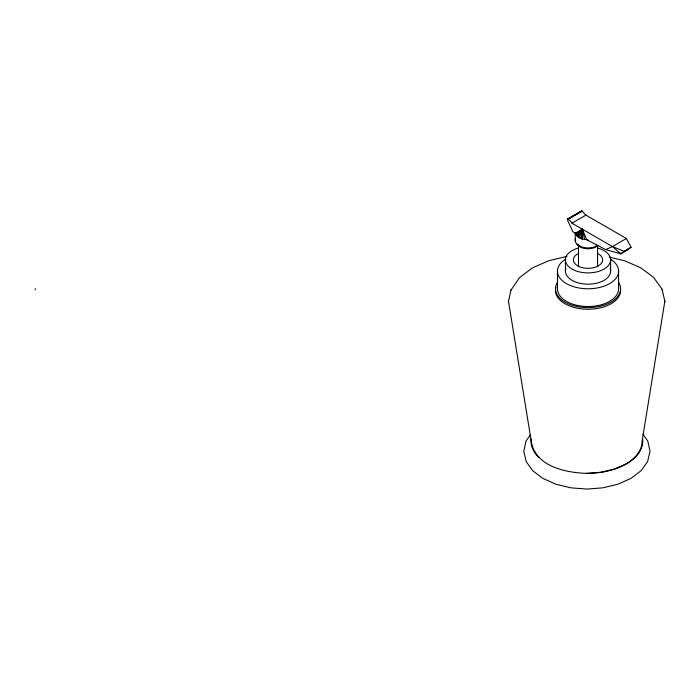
<?xml version="1.0" encoding="UTF-8"?>
<svg xmlns="http://www.w3.org/2000/svg" width="700" height="700" viewBox="0 0 700 700"><rect width="100%" height="100%" fill="white"/><g stroke="black" fill="none" stroke-linecap="round" stroke-linejoin="round"><path stroke-width="1.05" d="M508.48 301.192L531.274 441.35C535.08 466.226 565.451 472.789 586.67 473.34L586.906 473.375A55.877 32.261 0 0 0 642.661 439.014M588.026 239.864L581.621 238.875L582.347 229.18L575.374 233.214L573.142 231.91A2.345 1.356 60 0 1 571.988 229.644L567.761 220.701C565.95 216.624 571.751 221.751 571.988 223.204L612.439 246.557L624.111 251.3L631.094 247.266L626.395 238.507L585.935 215.145L581.945 210.998L567.403 219.126M580.694 238.464L582.347 229.18L575.645 234.377L578.961 237.703L581.621 238.875M511.017 290.054L519.435 277.725L532.438 267.899L548.616 260.767L566.965 256.375M508.349 301.752L511.14 289.511M578.961 237.703L582.347 229.18L586.731 239.767L605.727 249.611L620.821 253.811L631.094 247.266M577.631 236.696L582.347 229.18L584.71 239.619M530.233 435.024L526.041 441.035L523.801 451.36L526.225 461.633L532.735 470.724L542.929 478.441L556.028 484.278L571.051 487.856L586.906 489.064L602.761 487.856L617.785 484.278L630.884 478.441L641.077 470.724L647.587 461.633L650.011 451.36L647.771 441.035L642.95 434.149M576.923 236.162L582.347 229.18L582.566 239.102M35.324 288.689L35.227 289.791M576.529 235.62L582.347 229.18M619.194 252.875L620.821 253.811L624.111 251.3M623.262 252.28L629.108 248.579L627.34 249.926M581.516 210.963L581.254 211.794M567.306 219.319L581.718 210.936M567.989 219.048L581.945 210.998M568.225 219.196L582.173 211.146M571.988 223.204L585.935 215.145M578.961 245.752L579.88 245.227M605.727 249.611L612.439 246.557L626.395 238.507M586.67 473.34L601.003 472.246L614.364 469.052L625.835 463.969A55.396 31.981 0 0 0 642.058 441.35L664.851 301.192M609.42 257.11L625.012 260.864L640.894 267.899L653.529 277.366L661.964 289.004L664.983 301.752M596.181 245.227L597.1 245.752A12.828 7.403 0 0 1 581.621 246.934A12.828 7.403 0 0 1 575.645 238.604M538.694 457.345L538.519 457.24A55.877 32.261 0 0 1 531.151 439.014M612.439 246.557L620.821 253.811M575.645 234.377L575.207 232.461L575.207 240.52M662.191 289.511L662.314 290.054M618.59 271.127L618.59 288.846A30.564 17.649 0 0 1 588.026 306.495A30.564 17.649 0 0 1 557.462 288.846L557.462 271.127M610.636 259.849L610.636 271.127M597.564 245.35L597.564 266.831M578.489 244.274L578.489 266.831M565.425 259.849L565.425 271.127M620.585 290.456A32.55 18.795 0 0 1 585.471 309.19A32.55 18.795 0 0 1 555.879 287.516M618.625 282.424A32.55 18.795 0 0 1 588.026 307.641A32.55 18.795 0 0 1 557.436 282.424M597.59 248.019A22.601 13.046 0 0 1 605.762 267.942A22.601 13.046 0 0 1 570.299 267.942A22.601 13.046 0 0 1 578.471 248.019M598.386 253.873A14.647 8.453 0 0 1 598.386 265.825A14.647 8.453 0 0 1 577.675 265.825A14.647 8.453 0 0 1 577.675 253.873M610.558 259.201A30.564 17.649 0 0 1 609.324 283.78A30.564 17.649 0 0 1 566.729 283.78A30.564 17.649 0 0 1 565.504 259.201M610.199 268.572A22.601 13.046 0 0 1 588.026 284.174A22.601 13.046 0 0 1 565.863 268.572M598.01 245.455A11.524 6.659 0 0 1 586.521 248.727A11.524 6.659 0 0 1 576.896 243.854"/></g></svg>
